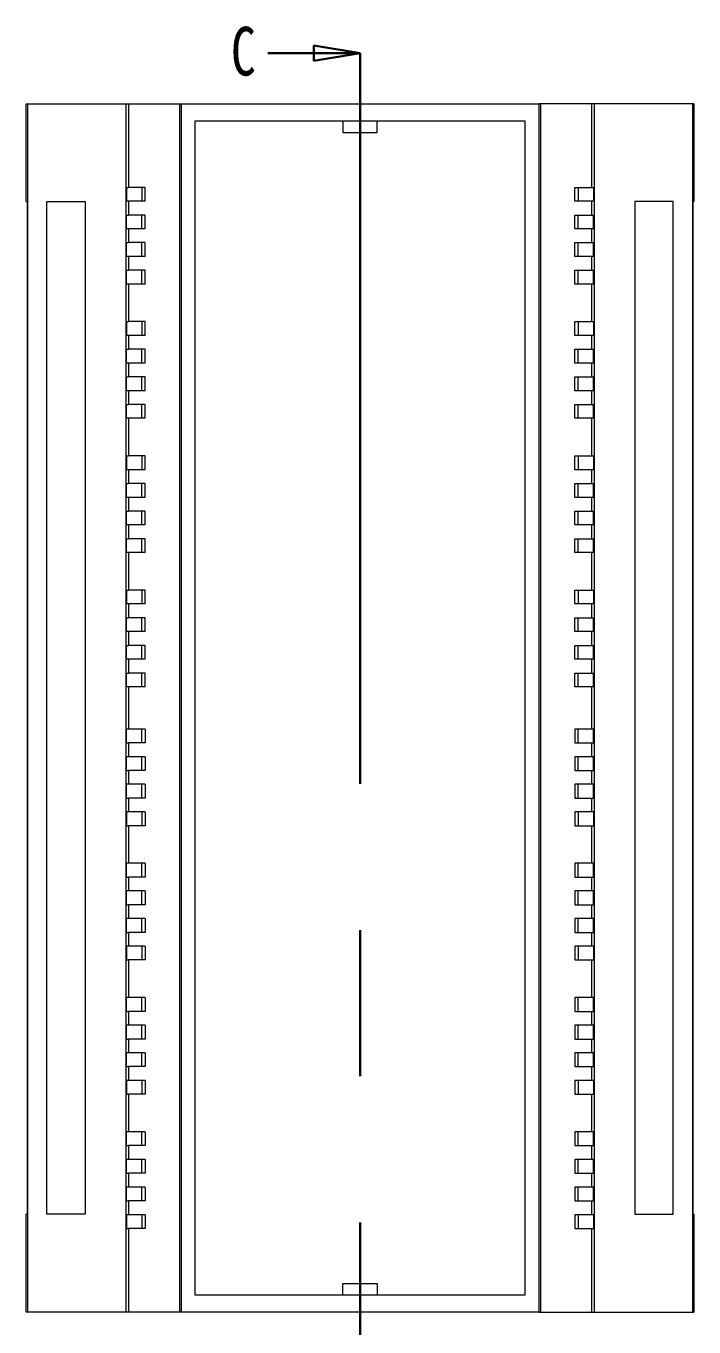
# Model space of a CAD drawing. Header units: inches. Extents: x 2395 to 4256, y 1126 to 1576.
# Drawn here: x 2707.2 to 2794.2, y 1302.9 to 1472.4 of the extents above; entities that cross this region are included whole.
import ezdxf

# ---------------------------------------------------------------- set-up
doc = ezdxf.new("R2010")
doc.units = ezdxf.units.IN
doc.header["$LTSCALE"] = 15
doc.linetypes.add('PHANTOM', pattern=[12.7, 6.35, -1.27, 1.27, -1.27, 1.27, -1.27])
doc.styles.add('SLDTEXTSTYLE0', font='TXT', dxfattribs={"width": 0.75})

# ---------------------------------------------------------------- blocks, each defined once
blk = doc.blocks.new('_CLOSED')
at = {"color": 0, "linetype": 'ByBlock', "lineweight": -2}
for p, q in [((-1, 0.166667), (0, 0)), ((-1, 0.166667), (-1, -0.166667)), ((0, 0), (-1, -0.166667)), ((0, 0), (-1, 0))]:
    blk.add_line(p, q, dxfattribs=at)

msp = doc.modelspace()

# ---------------------------------------------------------------- linework, layer by layer
at = {"color": 7, "linetype": 'Continuous', "lineweight": 30}
msp.add_line((2738.661, 1468.906), (2750.661, 1468.906), dxfattribs=at)
at = {"color": 1, "linetype": 'PHANTOM', "lineweight": 30}
msp.add_line((2750.661, 1468.906), (2750.661, 1297.268), dxfattribs=at)
at = {"color": 7, "linetype": 'Continuous', "lineweight": 15}
for p, q in [((2707.161, 1449.564), (2707.161, 1462.314)), ((2707.161, 1462.314), (2707.361, 1462.314)), ((2707.361, 1462.314), (2707.361, 1304.814)), ((2707.361, 1462.314), (2720.161, 1462.314)), ((2720.161, 1462.314), (2720.161, 1304.814)), ((2720.161, 1462.314), (2720.511, 1462.314)), ((2720.511, 1462.314), (2720.511, 1451.414)), ((2720.511, 1462.314), (2727.161, 1462.314)), ((2727.161, 1462.314), (2727.161, 1304.814)), ((2727.161, 1462.314), (2727.361, 1462.314)), ((2727.361, 1462.314), (2727.361, 1304.814)), ((2727.361, 1462.314), (2773.961, 1462.314)), ((2774.161, 1462.314), (2773.961, 1462.314)), ((2773.961, 1462.314), (2773.961, 1304.814)), ((2774.161, 1462.314), (2774.161, 1304.814)), ((2780.811, 1462.314), (2774.161, 1462.314)), ((2780.811, 1462.314), (2780.811, 1451.414)), ((2781.161, 1462.314), (2780.811, 1462.314)), ((2781.161, 1462.314), (2781.161, 1304.814)), ((2793.961, 1462.314), (2781.161, 1462.314)), ((2793.961, 1462.314), (2793.961, 1304.814)), ((2794.161, 1462.314), (2793.961, 1462.314)), ((2794.161, 1462.314), (2794.161, 1449.564)), ((2729.161, 1460.064), (2729.161, 1307.064)), ((2772.161, 1460.064), (2729.161, 1460.064)), ((2748.411, 1460.064), (2748.411, 1458.564)), ((2752.911, 1458.564), (2752.911, 1460.064)), ((2772.161, 1307.064), (2772.161, 1460.064)), ((2748.411, 1458.564), (2752.911, 1458.564)), ((2720.234, 1451.414), (2720.511, 1451.414)), ((2720.234, 1451.414), (2720.234, 1449.614)), ((2722.661, 1451.414), (2720.511, 1451.414)), ((2722.235, 1451.414), (2722.235, 1449.614)), ((2722.661, 1449.614), (2722.661, 1451.414)), ((2778.661, 1451.414), (2780.811, 1451.414)), ((2778.661, 1449.614), (2778.661, 1451.414)), ((2779.087, 1451.414), (2779.087, 1449.614)), ((2780.811, 1451.414), (2781.087, 1451.414)), ((2781.087, 1451.414), (2781.087, 1449.614)), ((2707.161, 1449.564), (2707.297, 1449.564)), ((2707.297, 1449.564), (2707.297, 1317.564)), ((2709.861, 1449.564), (2714.861, 1449.564)), ((2709.861, 1317.564), (2709.861, 1449.564)), ((2714.861, 1449.564), (2714.861, 1317.564)), ((2720.511, 1449.614), (2720.234, 1449.614)), ((2720.511, 1449.614), (2720.511, 1447.814)), ((2722.661, 1449.614), (2720.511, 1449.614)), ((2780.811, 1449.614), (2778.661, 1449.614)), ((2780.811, 1449.614), (2780.811, 1447.814)), ((2781.087, 1449.614), (2780.811, 1449.614)), ((2791.461, 1449.564), (2786.461, 1449.564)), ((2786.461, 1449.564), (2786.461, 1317.564)), ((2791.461, 1317.564), (2791.461, 1449.564)), ((2794.024, 1449.564), (2794.024, 1317.564)), ((2794.161, 1449.564), (2794.024, 1449.564)), ((2720.234, 1447.814), (2720.511, 1447.814)), ((2720.234, 1446.014), (2720.234, 1447.814)), ((2722.661, 1447.814), (2720.511, 1447.814)), ((2722.235, 1446.014), (2722.235, 1447.814)), ((2722.661, 1446.014), (2722.661, 1447.814)), ((2778.661, 1447.814), (2780.811, 1447.814)), ((2778.661, 1446.014), (2778.661, 1447.814)), ((2779.087, 1446.014), (2779.087, 1447.814)), ((2780.811, 1447.814), (2781.087, 1447.814)), ((2781.087, 1446.014), (2781.087, 1447.814)), ((2720.511, 1446.014), (2720.234, 1446.014)), ((2720.511, 1446.014), (2720.511, 1444.214)), ((2722.661, 1446.014), (2720.511, 1446.014)), ((2780.811, 1446.014), (2778.661, 1446.014)), ((2780.811, 1446.014), (2780.811, 1444.214)), ((2781.087, 1446.014), (2780.811, 1446.014)), ((2720.234, 1444.214), (2720.511, 1444.214)), ((2720.234, 1442.414), (2720.234, 1444.214)), ((2722.661, 1444.214), (2720.511, 1444.214)), ((2722.235, 1442.414), (2722.235, 1444.214)), ((2722.661, 1442.414), (2722.661, 1444.214)), ((2778.661, 1444.214), (2780.811, 1444.214)), ((2778.661, 1442.414), (2778.661, 1444.214)), ((2779.087, 1442.414), (2779.087, 1444.214)), ((2780.811, 1444.214), (2781.087, 1444.214)), ((2781.087, 1442.414), (2781.087, 1444.214)), ((2720.511, 1442.414), (2720.234, 1442.414)), ((2720.511, 1442.414), (2720.511, 1440.614)), ((2722.661, 1442.414), (2720.511, 1442.414)), ((2780.811, 1442.414), (2778.661, 1442.414)), ((2781.087, 1442.414), (2780.811, 1442.414)), ((2780.811, 1442.414), (2780.811, 1440.614)), ((2720.234, 1440.614), (2720.511, 1440.614)), ((2720.234, 1438.814), (2720.234, 1440.614)), ((2722.661, 1440.614), (2720.511, 1440.614)), ((2722.235, 1438.814), (2722.235, 1440.614)), ((2722.661, 1438.814), (2722.661, 1440.614)), ((2778.661, 1440.614), (2780.811, 1440.614)), ((2778.661, 1438.814), (2778.661, 1440.614)), ((2779.087, 1438.814), (2779.087, 1440.614)), ((2780.811, 1440.614), (2781.087, 1440.614)), ((2781.087, 1438.814), (2781.087, 1440.614)), ((2720.511, 1438.814), (2720.234, 1438.814)), ((2720.511, 1438.814), (2720.511, 1433.914)), ((2722.661, 1438.814), (2720.511, 1438.814)), ((2780.811, 1438.814), (2778.661, 1438.814)), ((2780.811, 1438.814), (2780.811, 1433.914)), ((2781.087, 1438.814), (2780.811, 1438.814)), ((2720.234, 1433.914), (2720.511, 1433.914)), ((2720.234, 1433.914), (2720.234, 1432.114)), ((2722.661, 1433.914), (2720.511, 1433.914)), ((2722.235, 1433.914), (2722.235, 1432.114)), ((2722.661, 1432.114), (2722.661, 1433.914)), ((2778.661, 1433.914), (2780.811, 1433.914)), ((2778.661, 1432.114), (2778.661, 1433.914)), ((2779.087, 1433.914), (2779.087, 1432.114)), ((2780.811, 1433.914), (2781.087, 1433.914)), ((2781.087, 1433.914), (2781.087, 1432.114)), ((2720.511, 1432.114), (2720.234, 1432.114)), ((2720.511, 1432.114), (2720.511, 1430.314)), ((2722.661, 1432.114), (2720.511, 1432.114)), ((2780.811, 1432.114), (2778.661, 1432.114)), ((2780.811, 1432.114), (2780.811, 1430.314)), ((2781.087, 1432.114), (2780.811, 1432.114)), ((2720.234, 1430.314), (2720.511, 1430.314)), ((2720.234, 1428.514), (2720.234, 1430.314)), ((2722.661, 1430.314), (2720.511, 1430.314)), ((2722.235, 1428.514), (2722.235, 1430.314)), ((2722.661, 1428.514), (2722.661, 1430.314)), ((2778.661, 1430.314), (2780.811, 1430.314)), ((2778.661, 1428.514), (2778.661, 1430.314)), ((2779.087, 1428.514), (2779.087, 1430.314)), ((2780.811, 1430.314), (2781.087, 1430.314)), ((2781.087, 1428.514), (2781.087, 1430.314)), ((2720.511, 1428.514), (2720.234, 1428.514)), ((2720.511, 1428.514), (2720.511, 1426.714)), ((2722.661, 1428.514), (2720.511, 1428.514)), ((2780.811, 1428.514), (2778.661, 1428.514)), ((2780.811, 1428.514), (2780.811, 1426.714)), ((2781.087, 1428.514), (2780.811, 1428.514)), ((2720.234, 1426.714), (2720.511, 1426.714)), ((2720.234, 1424.914), (2720.234, 1426.714)), ((2722.661, 1426.714), (2720.511, 1426.714)), ((2722.235, 1424.914), (2722.235, 1426.714)), ((2722.661, 1424.914), (2722.661, 1426.714)), ((2778.661, 1426.714), (2780.811, 1426.714)), ((2778.661, 1424.914), (2778.661, 1426.714)), ((2779.087, 1424.914), (2779.087, 1426.714)), ((2780.811, 1426.714), (2781.087, 1426.714)), ((2781.087, 1424.914), (2781.087, 1426.714)), ((2720.511, 1424.914), (2720.234, 1424.914)), ((2720.511, 1424.914), (2720.511, 1423.114)), ((2722.661, 1424.914), (2720.511, 1424.914)), ((2780.811, 1424.914), (2778.661, 1424.914)), ((2780.811, 1424.914), (2780.811, 1423.114)), ((2781.087, 1424.914), (2780.811, 1424.914)), ((2720.234, 1423.114), (2720.511, 1423.114)), ((2720.234, 1421.314), (2720.234, 1423.114)), ((2722.661, 1423.114), (2720.511, 1423.114)), ((2722.235, 1421.314), (2722.235, 1423.114)), ((2722.661, 1421.314), (2722.661, 1423.114)), ((2778.661, 1423.114), (2780.811, 1423.114)), ((2778.661, 1421.314), (2778.661, 1423.114)), ((2779.087, 1421.314), (2779.087, 1423.114)), ((2780.811, 1423.114), (2781.087, 1423.114)), ((2781.087, 1421.314), (2781.087, 1423.114)), ((2720.511, 1421.314), (2720.234, 1421.314)), ((2720.511, 1421.314), (2720.511, 1416.414)), ((2722.661, 1421.314), (2720.511, 1421.314)), ((2780.811, 1421.314), (2778.661, 1421.314)), ((2780.811, 1421.314), (2780.811, 1416.414)), ((2781.087, 1421.314), (2780.811, 1421.314)), ((2720.234, 1416.414), (2720.511, 1416.414)), ((2720.234, 1416.414), (2720.234, 1414.614)), ((2722.661, 1416.414), (2720.511, 1416.414)), ((2722.235, 1416.414), (2722.235, 1414.614)), ((2722.661, 1414.614), (2722.661, 1416.414)), ((2778.661, 1416.414), (2780.811, 1416.414)), ((2778.661, 1414.614), (2778.661, 1416.414)), ((2779.087, 1416.414), (2779.087, 1414.614)), ((2780.811, 1416.414), (2781.087, 1416.414)), ((2781.087, 1416.414), (2781.087, 1414.614)), ((2720.511, 1414.614), (2720.234, 1414.614)), ((2720.511, 1414.614), (2720.511, 1412.814)), ((2722.661, 1414.614), (2720.511, 1414.614)), ((2780.811, 1414.614), (2778.661, 1414.614)), ((2780.811, 1414.614), (2780.811, 1412.814)), ((2781.087, 1414.614), (2780.811, 1414.614)), ((2720.234, 1412.814), (2720.511, 1412.814)), ((2720.234, 1411.014), (2720.234, 1412.814)), ((2722.661, 1412.814), (2720.511, 1412.814)), ((2722.235, 1411.014), (2722.235, 1412.814)), ((2722.661, 1411.014), (2722.661, 1412.814)), ((2778.661, 1412.814), (2780.811, 1412.814)), ((2778.661, 1411.014), (2778.661, 1412.814)), ((2779.087, 1411.014), (2779.087, 1412.814)), ((2780.811, 1412.814), (2781.087, 1412.814)), ((2781.087, 1411.014), (2781.087, 1412.814)), ((2720.511, 1411.014), (2720.234, 1411.014)), ((2720.511, 1411.014), (2720.511, 1409.214)), ((2722.661, 1411.014), (2720.511, 1411.014)), ((2780.811, 1411.014), (2778.661, 1411.014)), ((2780.811, 1411.014), (2780.811, 1409.214)), ((2781.087, 1411.014), (2780.811, 1411.014)), ((2720.234, 1409.214), (2720.511, 1409.214)), ((2720.234, 1407.414), (2720.234, 1409.214)), ((2722.661, 1409.214), (2720.511, 1409.214)), ((2722.235, 1407.414), (2722.235, 1409.214)), ((2722.661, 1407.414), (2722.661, 1409.214)), ((2778.661, 1409.214), (2780.811, 1409.214)), ((2778.661, 1407.414), (2778.661, 1409.214)), ((2779.087, 1407.414), (2779.087, 1409.214)), ((2780.811, 1409.214), (2781.087, 1409.214)), ((2781.087, 1407.414), (2781.087, 1409.214)), ((2720.511, 1407.414), (2720.234, 1407.414)), ((2720.511, 1407.414), (2720.511, 1405.614)), ((2722.661, 1407.414), (2720.511, 1407.414)), ((2780.811, 1407.414), (2778.661, 1407.414)), ((2780.811, 1407.414), (2780.811, 1405.614)), ((2781.087, 1407.414), (2780.811, 1407.414)), ((2720.234, 1405.614), (2720.511, 1405.614)), ((2720.234, 1403.814), (2720.234, 1405.614)), ((2722.661, 1405.614), (2720.511, 1405.614)), ((2722.235, 1403.814), (2722.235, 1405.614)), ((2722.661, 1403.814), (2722.661, 1405.614)), ((2778.661, 1405.614), (2780.811, 1405.614)), ((2778.661, 1403.814), (2778.661, 1405.614)), ((2779.087, 1403.814), (2779.087, 1405.614)), ((2780.811, 1405.614), (2781.087, 1405.614)), ((2781.087, 1403.814), (2781.087, 1405.614)), ((2720.511, 1403.814), (2720.234, 1403.814)), ((2720.511, 1403.814), (2720.511, 1398.914)), ((2722.661, 1403.814), (2720.511, 1403.814)), ((2780.811, 1403.814), (2778.661, 1403.814)), ((2780.811, 1403.814), (2780.811, 1398.914)), ((2781.087, 1403.814), (2780.811, 1403.814)), ((2720.234, 1398.914), (2720.511, 1398.914)), ((2720.234, 1398.914), (2720.234, 1397.114)), ((2722.661, 1398.914), (2720.511, 1398.914)), ((2722.235, 1398.914), (2722.235, 1397.114)), ((2722.661, 1397.114), (2722.661, 1398.914)), ((2778.661, 1398.914), (2780.811, 1398.914)), ((2778.661, 1397.114), (2778.661, 1398.914)), ((2779.087, 1398.914), (2779.087, 1397.114)), ((2780.811, 1398.914), (2781.087, 1398.914)), ((2781.087, 1398.914), (2781.087, 1397.114)), ((2720.511, 1397.114), (2720.234, 1397.114)), ((2720.511, 1397.114), (2720.511, 1395.314)), ((2722.661, 1397.114), (2720.511, 1397.114)), ((2780.811, 1397.114), (2778.661, 1397.114)), ((2780.811, 1397.114), (2780.811, 1395.314)), ((2781.087, 1397.114), (2780.811, 1397.114)), ((2720.234, 1395.314), (2720.511, 1395.314)), ((2720.234, 1393.514), (2720.234, 1395.314)), ((2722.661, 1395.314), (2720.511, 1395.314)), ((2722.235, 1393.514), (2722.235, 1395.314)), ((2722.661, 1393.514), (2722.661, 1395.314)), ((2778.661, 1395.314), (2780.811, 1395.314)), ((2778.661, 1393.514), (2778.661, 1395.314)), ((2779.087, 1393.514), (2779.087, 1395.314)), ((2780.811, 1395.314), (2781.087, 1395.314)), ((2781.087, 1393.514), (2781.087, 1395.314)), ((2720.511, 1393.514), (2720.234, 1393.514)), ((2720.511, 1393.514), (2720.511, 1391.714)), ((2722.661, 1393.514), (2720.511, 1393.514)), ((2780.811, 1393.514), (2778.661, 1393.514)), ((2780.811, 1393.514), (2780.811, 1391.714)), ((2781.087, 1393.514), (2780.811, 1393.514)), ((2720.234, 1391.714), (2720.511, 1391.714)), ((2720.234, 1389.914), (2720.234, 1391.714)), ((2722.661, 1391.714), (2720.511, 1391.714)), ((2722.235, 1389.914), (2722.235, 1391.714)), ((2722.661, 1389.914), (2722.661, 1391.714)), ((2778.661, 1391.714), (2780.811, 1391.714)), ((2778.661, 1389.914), (2778.661, 1391.714)), ((2779.087, 1389.914), (2779.087, 1391.714)), ((2780.811, 1391.714), (2781.087, 1391.714)), ((2781.087, 1389.914), (2781.087, 1391.714)), ((2720.511, 1389.914), (2720.234, 1389.914)), ((2720.511, 1389.914), (2720.511, 1388.114)), ((2722.661, 1389.914), (2720.511, 1389.914)), ((2780.811, 1389.914), (2778.661, 1389.914)), ((2780.811, 1389.914), (2780.811, 1388.114)), ((2781.087, 1389.914), (2780.811, 1389.914)), ((2720.234, 1388.114), (2720.511, 1388.114)), ((2720.234, 1386.314), (2720.234, 1388.114)), ((2722.661, 1388.114), (2720.511, 1388.114)), ((2722.235, 1386.314), (2722.235, 1388.114)), ((2722.661, 1386.314), (2722.661, 1388.114)), ((2778.661, 1388.114), (2780.811, 1388.114)), ((2778.661, 1386.314), (2778.661, 1388.114)), ((2779.087, 1386.314), (2779.087, 1388.114)), ((2780.811, 1388.114), (2781.087, 1388.114)), ((2781.087, 1386.314), (2781.087, 1388.114)), ((2720.511, 1386.314), (2720.234, 1386.314)), ((2720.511, 1386.314), (2720.511, 1380.814)), ((2722.661, 1386.314), (2720.511, 1386.314)), ((2780.811, 1386.314), (2778.661, 1386.314)), ((2780.811, 1386.314), (2780.811, 1380.814)), ((2781.087, 1386.314), (2780.811, 1386.314)), ((2720.511, 1380.814), (2720.234, 1380.814)), ((2720.234, 1379.014), (2720.234, 1380.814)), ((2722.661, 1380.814), (2720.511, 1380.814)), ((2722.235, 1379.014), (2722.235, 1380.814)), ((2722.661, 1380.814), (2722.661, 1379.014)), ((2780.811, 1380.814), (2778.661, 1380.814)), ((2778.661, 1380.814), (2778.661, 1379.014)), ((2779.087, 1379.014), (2779.087, 1380.814)), ((2781.087, 1380.814), (2780.811, 1380.814)), ((2781.087, 1379.014), (2781.087, 1380.814)), ((2720.234, 1379.014), (2720.511, 1379.014)), ((2720.511, 1379.014), (2720.511, 1377.214)), ((2722.661, 1379.014), (2720.511, 1379.014)), ((2778.661, 1379.014), (2780.811, 1379.014)), ((2780.811, 1379.014), (2780.811, 1377.214)), ((2780.811, 1379.014), (2781.087, 1379.014)), ((2720.511, 1377.214), (2720.234, 1377.214)), ((2720.234, 1375.414), (2720.234, 1377.214)), ((2722.661, 1377.214), (2720.511, 1377.214)), ((2722.235, 1375.414), (2722.235, 1377.214)), ((2722.661, 1377.214), (2722.661, 1375.414)), ((2780.811, 1377.214), (2778.661, 1377.214)), ((2778.661, 1377.214), (2778.661, 1375.414)), ((2779.087, 1375.414), (2779.087, 1377.214)), ((2781.087, 1377.214), (2780.811, 1377.214)), ((2781.087, 1375.414), (2781.087, 1377.214)), ((2720.234, 1375.414), (2720.511, 1375.414)), ((2720.511, 1375.414), (2720.511, 1373.614)), ((2722.661, 1375.414), (2720.511, 1375.414)), ((2778.661, 1375.414), (2780.811, 1375.414)), ((2780.811, 1375.414), (2780.811, 1373.614)), ((2780.811, 1375.414), (2781.087, 1375.414)), ((2720.511, 1373.614), (2720.234, 1373.614)), ((2720.234, 1371.814), (2720.234, 1373.614)), ((2722.661, 1373.614), (2720.511, 1373.614)), ((2722.235, 1371.814), (2722.235, 1373.614)), ((2722.661, 1373.614), (2722.661, 1371.814)), ((2780.811, 1373.614), (2778.661, 1373.614)), ((2778.661, 1373.614), (2778.661, 1371.814)), ((2779.087, 1371.814), (2779.087, 1373.614)), ((2781.087, 1373.614), (2780.811, 1373.614)), ((2781.087, 1371.814), (2781.087, 1373.614)), ((2720.234, 1371.814), (2720.511, 1371.814)), ((2720.511, 1371.814), (2720.511, 1370.014)), ((2722.661, 1371.814), (2720.511, 1371.814)), ((2778.661, 1371.814), (2780.811, 1371.814)), ((2780.811, 1371.814), (2780.811, 1370.014)), ((2780.811, 1371.814), (2781.087, 1371.814)), ((2720.511, 1370.014), (2720.234, 1370.014)), ((2720.234, 1370.014), (2720.234, 1368.214)), ((2722.661, 1370.014), (2720.511, 1370.014)), ((2722.235, 1370.014), (2722.235, 1368.214)), ((2722.661, 1370.014), (2722.661, 1368.214)), ((2780.811, 1370.014), (2778.661, 1370.014)), ((2778.661, 1370.014), (2778.661, 1368.214)), ((2779.087, 1370.014), (2779.087, 1368.214)), ((2781.087, 1370.014), (2780.811, 1370.014)), ((2781.087, 1370.014), (2781.087, 1368.214)), ((2720.234, 1368.214), (2720.511, 1368.214)), ((2720.511, 1368.214), (2720.511, 1363.314)), ((2722.661, 1368.214), (2720.511, 1368.214)), ((2778.661, 1368.214), (2780.811, 1368.214)), ((2780.811, 1368.214), (2780.811, 1363.314)), ((2780.811, 1368.214), (2781.087, 1368.214)), ((2720.511, 1363.314), (2720.234, 1363.314)), ((2720.234, 1361.514), (2720.234, 1363.314)), ((2722.661, 1363.314), (2720.511, 1363.314)), ((2722.235, 1361.514), (2722.235, 1363.314)), ((2722.661, 1363.314), (2722.661, 1361.514)), ((2780.811, 1363.314), (2778.661, 1363.314)), ((2778.661, 1363.314), (2778.661, 1361.514)), ((2779.087, 1361.514), (2779.087, 1363.314)), ((2781.087, 1363.314), (2780.811, 1363.314)), ((2781.087, 1361.514), (2781.087, 1363.314)), ((2720.234, 1361.514), (2720.511, 1361.514)), ((2720.511, 1361.514), (2720.511, 1359.714)), ((2722.661, 1361.514), (2720.511, 1361.514)), ((2778.661, 1361.514), (2780.811, 1361.514)), ((2780.811, 1361.514), (2780.811, 1359.714)), ((2780.811, 1361.514), (2781.087, 1361.514)), ((2720.511, 1359.714), (2720.234, 1359.714)), ((2720.234, 1357.914), (2720.234, 1359.714)), ((2722.661, 1359.714), (2720.511, 1359.714)), ((2722.235, 1357.914), (2722.235, 1359.714)), ((2722.661, 1359.714), (2722.661, 1357.914)), ((2780.811, 1359.714), (2778.661, 1359.714)), ((2778.661, 1359.714), (2778.661, 1357.914)), ((2779.087, 1357.914), (2779.087, 1359.714)), ((2781.087, 1359.714), (2780.811, 1359.714)), ((2781.087, 1357.914), (2781.087, 1359.714)), ((2720.234, 1357.914), (2720.511, 1357.914)), ((2720.511, 1357.914), (2720.511, 1356.114)), ((2722.661, 1357.914), (2720.511, 1357.914)), ((2778.661, 1357.914), (2780.811, 1357.914)), ((2780.811, 1357.914), (2780.811, 1356.114)), ((2780.811, 1357.914), (2781.087, 1357.914)), ((2720.511, 1356.114), (2720.234, 1356.114)), ((2720.234, 1354.314), (2720.234, 1356.114)), ((2722.661, 1356.114), (2720.511, 1356.114)), ((2722.235, 1354.314), (2722.235, 1356.114)), ((2722.661, 1356.114), (2722.661, 1354.314)), ((2780.811, 1356.114), (2778.661, 1356.114)), ((2778.661, 1356.114), (2778.661, 1354.314)), ((2779.087, 1354.314), (2779.087, 1356.114)), ((2781.087, 1356.114), (2780.811, 1356.114)), ((2781.087, 1354.314), (2781.087, 1356.114)), ((2720.234, 1354.314), (2720.511, 1354.314)), ((2720.511, 1354.314), (2720.511, 1352.514)), ((2722.661, 1354.314), (2720.511, 1354.314)), ((2778.661, 1354.314), (2780.811, 1354.314)), ((2780.811, 1354.314), (2780.811, 1352.514)), ((2780.811, 1354.314), (2781.087, 1354.314)), ((2720.511, 1352.514), (2720.234, 1352.514)), ((2720.234, 1352.514), (2720.234, 1350.714)), ((2722.661, 1352.514), (2720.511, 1352.514)), ((2722.235, 1352.514), (2722.235, 1350.714)), ((2722.661, 1352.514), (2722.661, 1350.714)), ((2780.811, 1352.514), (2778.661, 1352.514)), ((2778.661, 1352.514), (2778.661, 1350.714)), ((2779.087, 1352.514), (2779.087, 1350.714)), ((2781.087, 1352.514), (2780.811, 1352.514)), ((2781.087, 1352.514), (2781.087, 1350.714)), ((2720.234, 1350.714), (2720.511, 1350.714)), ((2720.511, 1350.714), (2720.511, 1345.814)), ((2722.661, 1350.714), (2720.511, 1350.714)), ((2778.661, 1350.714), (2780.811, 1350.714)), ((2780.811, 1350.714), (2780.811, 1345.814)), ((2780.811, 1350.714), (2781.087, 1350.714)), ((2720.511, 1345.814), (2720.234, 1345.814)), ((2720.234, 1344.014), (2720.234, 1345.814)), ((2722.661, 1345.814), (2720.511, 1345.814)), ((2722.235, 1344.014), (2722.235, 1345.814)), ((2722.661, 1345.814), (2722.661, 1344.014)), ((2780.811, 1345.814), (2778.661, 1345.814)), ((2778.661, 1345.814), (2778.661, 1344.014)), ((2779.087, 1344.014), (2779.087, 1345.814)), ((2781.087, 1345.814), (2780.811, 1345.814)), ((2781.087, 1344.014), (2781.087, 1345.814)), ((2720.234, 1344.014), (2720.511, 1344.014)), ((2720.511, 1344.014), (2720.511, 1342.214)), ((2722.661, 1344.014), (2720.511, 1344.014)), ((2778.661, 1344.014), (2780.811, 1344.014)), ((2780.811, 1344.014), (2780.811, 1342.214)), ((2780.811, 1344.014), (2781.087, 1344.014)), ((2720.511, 1342.214), (2720.234, 1342.214)), ((2720.234, 1340.414), (2720.234, 1342.214)), ((2722.661, 1342.214), (2720.511, 1342.214)), ((2722.235, 1340.414), (2722.235, 1342.214)), ((2722.661, 1342.214), (2722.661, 1340.414)), ((2780.811, 1342.214), (2778.661, 1342.214)), ((2778.661, 1342.214), (2778.661, 1340.414)), ((2779.087, 1340.414), (2779.087, 1342.214)), ((2781.087, 1342.214), (2780.811, 1342.214)), ((2781.087, 1340.414), (2781.087, 1342.214)), ((2720.234, 1340.414), (2720.511, 1340.414)), ((2720.511, 1340.414), (2720.511, 1338.614)), ((2722.661, 1340.414), (2720.511, 1340.414)), ((2778.661, 1340.414), (2780.811, 1340.414)), ((2780.811, 1340.414), (2780.811, 1338.614)), ((2780.811, 1340.414), (2781.087, 1340.414)), ((2720.511, 1338.614), (2720.234, 1338.614)), ((2720.234, 1336.814), (2720.234, 1338.614)), ((2722.661, 1338.614), (2720.511, 1338.614)), ((2722.235, 1336.814), (2722.235, 1338.614)), ((2722.661, 1338.614), (2722.661, 1336.814)), ((2780.811, 1338.614), (2778.661, 1338.614)), ((2778.661, 1338.614), (2778.661, 1336.814)), ((2779.087, 1336.814), (2779.087, 1338.614)), ((2781.087, 1338.614), (2780.811, 1338.614)), ((2781.087, 1336.814), (2781.087, 1338.614)), ((2720.234, 1336.814), (2720.511, 1336.814)), ((2720.511, 1336.814), (2720.511, 1335.014)), ((2722.661, 1336.814), (2720.511, 1336.814)), ((2778.661, 1336.814), (2780.811, 1336.814)), ((2780.811, 1336.814), (2780.811, 1335.014)), ((2780.811, 1336.814), (2781.087, 1336.814)), ((2720.511, 1335.014), (2720.234, 1335.014)), ((2720.234, 1335.014), (2720.234, 1333.214)), ((2722.661, 1335.014), (2720.511, 1335.014)), ((2722.235, 1335.014), (2722.235, 1333.214)), ((2722.661, 1335.014), (2722.661, 1333.214)), ((2780.811, 1335.014), (2778.661, 1335.014)), ((2778.661, 1335.014), (2778.661, 1333.214)), ((2779.087, 1335.014), (2779.087, 1333.214)), ((2781.087, 1335.014), (2780.811, 1335.014)), ((2781.087, 1335.014), (2781.087, 1333.214)), ((2720.234, 1333.214), (2720.511, 1333.214)), ((2720.511, 1333.214), (2720.511, 1328.314)), ((2722.661, 1333.214), (2720.511, 1333.214)), ((2778.661, 1333.214), (2780.811, 1333.214)), ((2780.811, 1333.214), (2780.811, 1328.314)), ((2780.811, 1333.214), (2781.087, 1333.214)), ((2720.511, 1328.314), (2720.234, 1328.314)), ((2720.234, 1326.514), (2720.234, 1328.314)), ((2722.661, 1328.314), (2720.511, 1328.314)), ((2722.235, 1326.514), (2722.235, 1328.314)), ((2722.661, 1328.314), (2722.661, 1326.514)), ((2780.811, 1328.314), (2778.661, 1328.314)), ((2778.661, 1328.314), (2778.661, 1326.514)), ((2779.087, 1326.514), (2779.087, 1328.314)), ((2781.087, 1328.314), (2780.811, 1328.314)), ((2781.087, 1326.514), (2781.087, 1328.314)), ((2720.234, 1326.514), (2720.511, 1326.514)), ((2720.511, 1326.514), (2720.511, 1324.714)), ((2722.661, 1326.514), (2720.511, 1326.514)), ((2778.661, 1326.514), (2780.811, 1326.514)), ((2780.811, 1326.514), (2780.811, 1324.714)), ((2780.811, 1326.514), (2781.087, 1326.514)), ((2720.511, 1324.714), (2720.234, 1324.714)), ((2720.234, 1322.914), (2720.234, 1324.714)), ((2722.661, 1324.714), (2720.511, 1324.714)), ((2722.235, 1322.914), (2722.235, 1324.714)), ((2722.661, 1324.714), (2722.661, 1322.914)), ((2780.811, 1324.714), (2778.661, 1324.714)), ((2778.661, 1324.714), (2778.661, 1322.914)), ((2779.087, 1322.914), (2779.087, 1324.714)), ((2781.087, 1324.714), (2780.811, 1324.714)), ((2781.087, 1322.914), (2781.087, 1324.714)), ((2720.234, 1322.914), (2720.511, 1322.914)), ((2720.511, 1322.914), (2720.511, 1321.114)), ((2722.661, 1322.914), (2720.511, 1322.914)), ((2778.661, 1322.914), (2780.811, 1322.914)), ((2780.811, 1322.914), (2780.811, 1321.114)), ((2780.811, 1322.914), (2781.087, 1322.914)), ((2720.511, 1321.114), (2720.234, 1321.114)), ((2720.234, 1319.314), (2720.234, 1321.114)), ((2722.661, 1321.114), (2720.511, 1321.114)), ((2722.235, 1319.314), (2722.235, 1321.114)), ((2722.661, 1321.114), (2722.661, 1319.314)), ((2780.811, 1321.114), (2778.661, 1321.114)), ((2778.661, 1321.114), (2778.661, 1319.314)), ((2779.087, 1319.314), (2779.087, 1321.114)), ((2781.087, 1321.114), (2780.811, 1321.114)), ((2781.087, 1319.314), (2781.087, 1321.114)), ((2720.234, 1319.314), (2720.511, 1319.314)), ((2720.511, 1319.314), (2720.511, 1317.514)), ((2722.661, 1319.314), (2720.511, 1319.314)), ((2778.661, 1319.314), (2780.811, 1319.314)), ((2780.811, 1319.314), (2780.811, 1317.514)), ((2780.811, 1319.314), (2781.087, 1319.314)), ((2707.161, 1304.814), (2707.161, 1317.564)), ((2707.297, 1317.564), (2707.161, 1317.564)), ((2714.861, 1317.564), (2709.861, 1317.564)), ((2786.461, 1317.564), (2791.461, 1317.564)), ((2794.024, 1317.564), (2794.161, 1317.564)), ((2794.161, 1317.564), (2794.161, 1304.814)), ((2720.511, 1317.514), (2720.234, 1317.514)), ((2720.234, 1317.514), (2720.234, 1315.714)), ((2722.661, 1317.514), (2720.511, 1317.514)), ((2722.235, 1317.514), (2722.235, 1315.714)), ((2722.661, 1317.514), (2722.661, 1315.714)), ((2780.811, 1317.514), (2778.661, 1317.514)), ((2778.661, 1317.514), (2778.661, 1315.714)), ((2779.087, 1317.514), (2779.087, 1315.714)), ((2781.087, 1317.514), (2780.811, 1317.514)), ((2781.087, 1317.514), (2781.087, 1315.714)), ((2720.234, 1315.714), (2720.511, 1315.714)), ((2720.511, 1315.714), (2720.511, 1304.814)), ((2722.661, 1315.714), (2720.511, 1315.714)), ((2778.661, 1315.714), (2780.811, 1315.714)), ((2780.811, 1315.714), (2780.811, 1304.814)), ((2780.811, 1315.714), (2781.087, 1315.714)), ((2748.411, 1308.564), (2752.911, 1308.564)), ((2748.411, 1307.064), (2748.411, 1308.564)), ((2752.911, 1308.564), (2752.911, 1307.064)), ((2729.161, 1307.064), (2772.161, 1307.064)), ((2707.361, 1304.814), (2707.161, 1304.814)), ((2720.161, 1304.814), (2707.361, 1304.814)), ((2720.511, 1304.814), (2720.161, 1304.814)), ((2727.161, 1304.814), (2720.511, 1304.814)), ((2727.361, 1304.814), (2727.161, 1304.814)), ((2773.961, 1304.814), (2727.361, 1304.814)), ((2773.961, 1304.814), (2774.161, 1304.814)), ((2774.161, 1304.814), (2780.811, 1304.814)), ((2780.811, 1304.814), (2781.161, 1304.814)), ((2781.161, 1304.814), (2793.961, 1304.814)), ((2793.961, 1304.814), (2794.161, 1304.814))]:
    msp.add_line(p, q, dxfattribs=at)

# ---------------------------------------------------------------- block references
at = {"color": 7, "linetype": 'Continuous', "lineweight": 30, "xscale": 6, "yscale": 6}
msp.add_blockref('_CLOSED', (2750.661, 1468.906), dxfattribs=at)

# ---------------------------------------------------------------- texts
at = {"color": 7, "linetype": 'Continuous', "insert": (2733.846, 1472.344), "char_height": 6.35, "attachment_point": 1, "style": 'SLDTEXTSTYLE0'}
msp.add_mtext('C', dxfattribs=at)

doc.saveas('drawing.dxf')
